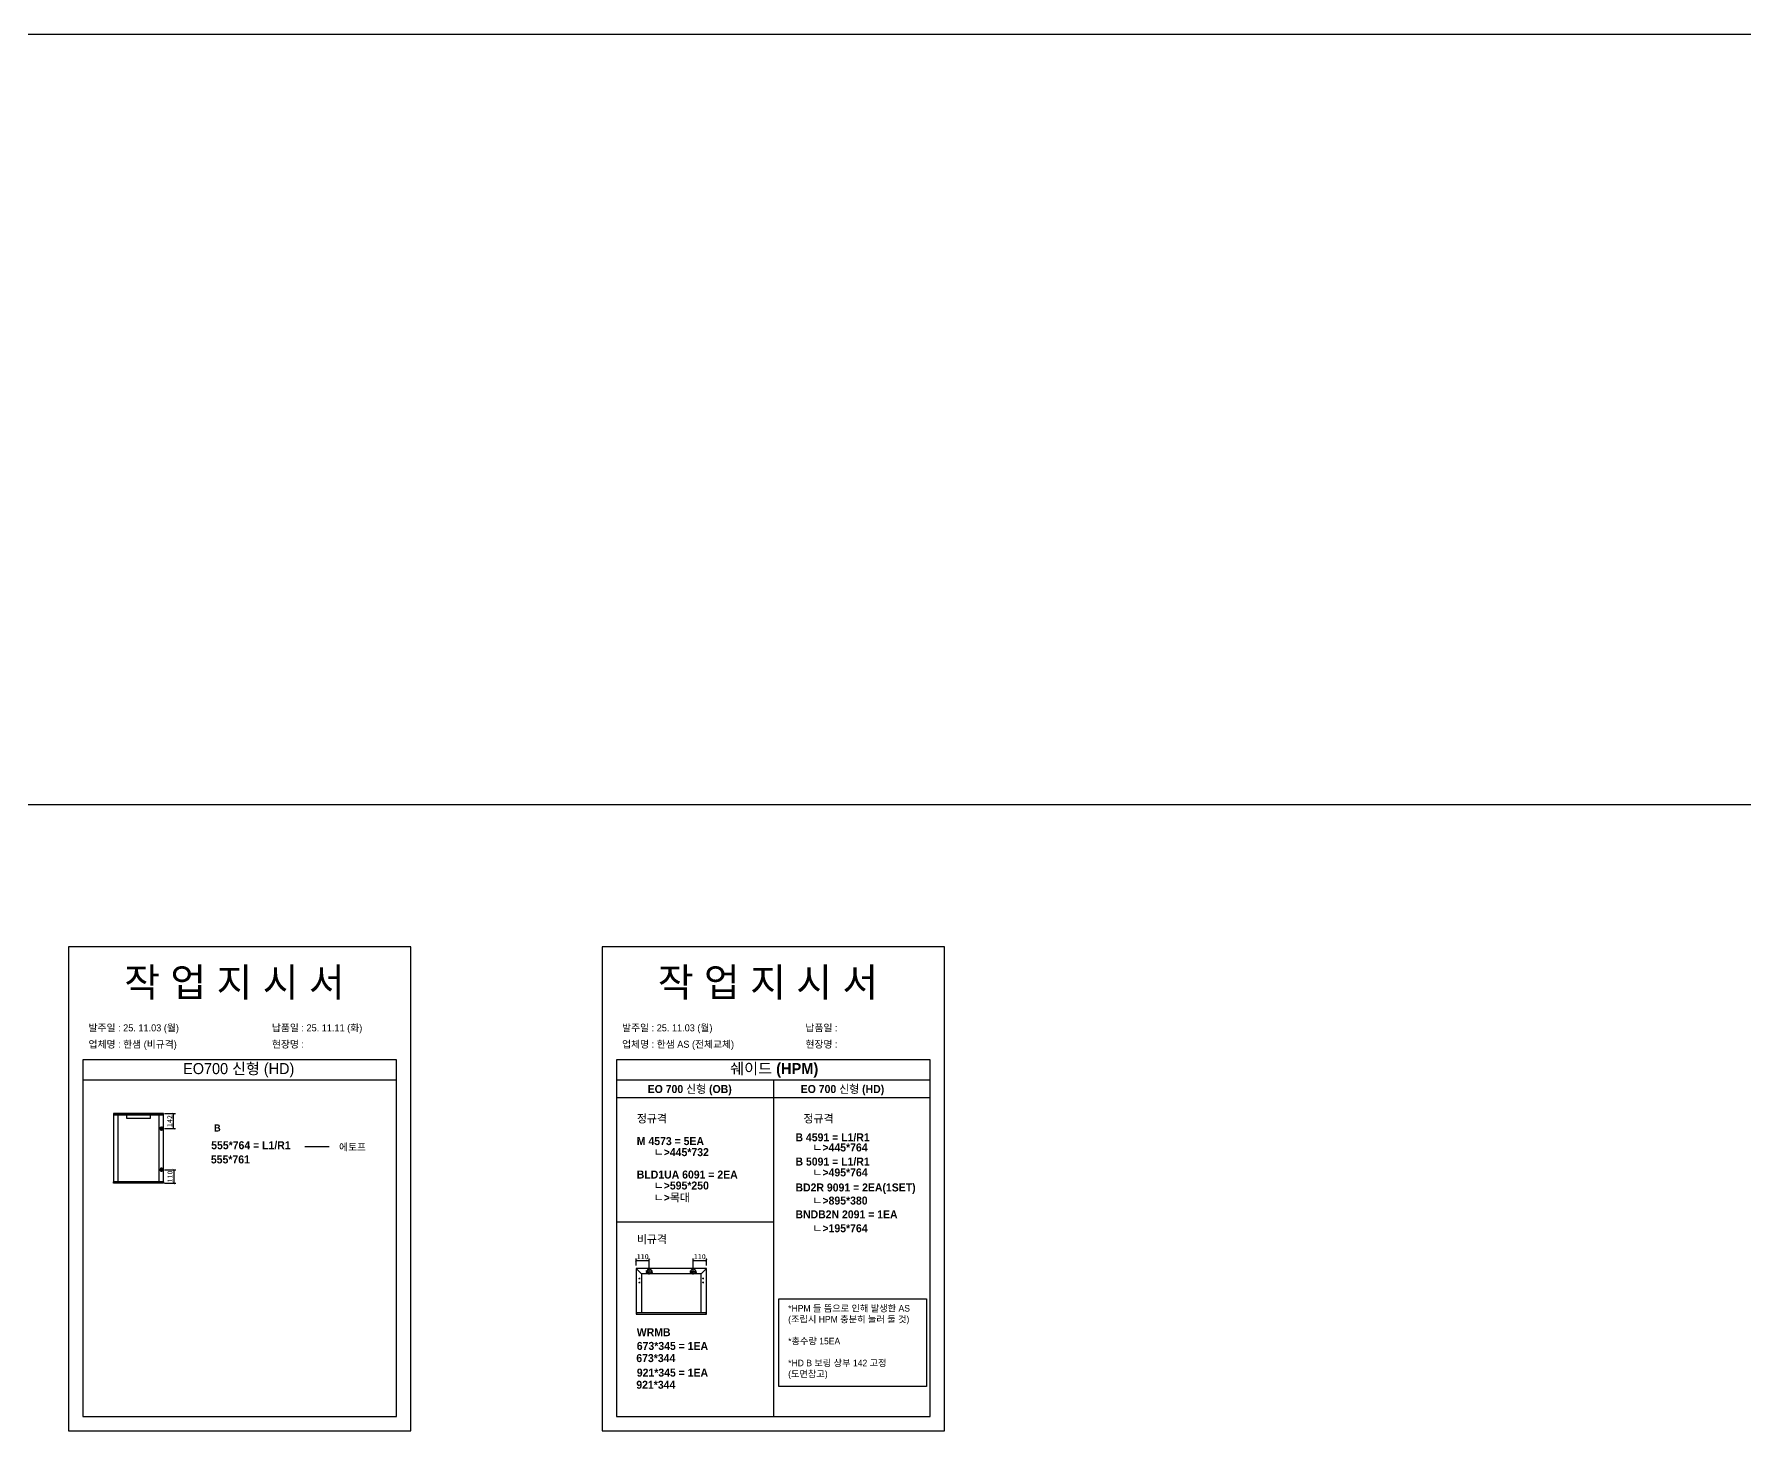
# Model space of a CAD drawing. Header units: millimetres. Extents: x -44117 to 256353, y -2095463 to 65325.
# Drawn here: x 113053 to 121449, y -435015 to -428159 of the extents above; entities that cross this region are included whole.
import ezdxf

# ---------------------------------------------------------------- set-up
doc = ezdxf.new("R2010")
doc.units = ezdxf.units.MM
doc.header["$LTSCALE"] = 10
doc.layers.add('Layer1', color=7, linetype='Continuous', lineweight=70)
doc.styles.add('MtX_Gulim', font='')
doc.styles.get('MtX_Gulim').set_extended_font_data('Gulim', bold=True)
doc.dimstyles.new('ISO-25', dxfattribs={"dimtxt": 2.5, "dimasz": 2.5, "dimexe": 1, "dimexo": 1, "dimtad": 1, "dimtxsty": 'Standard', "dimblk": 'ARCHTICK', "dimcen": 2.5, "dimadec": 0, "dimazin": 0, "dimtfac": 1, "dimtmove": 0, "dimatfit": 3, "dimfxl": 0, "dimarcsym": 0})

# ---------------------------------------------------------------- blocks, each defined once
blk = doc.blocks.new('_ArchTick')
at = {"color": 0, "linetype": 'ByBlock', "const_width": 0.15}
blk.add_lwpolyline([(-0.5, -0.5), (0.5, 0.5)], dxfattribs=at)
blk = doc.blocks.new('*D3700')
at = {"color": 0, "lineweight": -2}
for p, q in [((113692.5, -433457.5), (113747.1, -433457.5)), ((113737.1, -433531.1), (113737.1, -433457.5)), ((113692.5, -433531.1), (113747.1, -433531.1))]:
    blk.add_line(p, q, dxfattribs=at)
at = {"layer": 'Defpoints', "color": 0}
for p in [(113677.5, -433457.5), (113737.1, -433457.5), (113677.5, -433531.1)]:
    blk.add_point(p, dxfattribs=at)
at = {"color": 0, "lineweight": -2, "xscale": 10, "yscale": 10, "zscale": 10}
for p, rotation in [((113737.1, -433457.5), 90), ((113737.1, -433531.1), 270)]:
    blk.add_blockref('_ArchTick', p, dxfattribs=dict(at, rotation=rotation))
at = {"color": 0, "insert": (113718.3, -433494.3), "char_height": 25, "attachment_point": 5, "rotation": 90}
blk.add_mtext('142', dxfattribs=at)
blk = doc.blocks.new('*D3701')
at = {"color": 0, "lineweight": -2}
for p, q in [((113692.5, -433733), (113748, -433733)), ((113738, -433733), (113738, -433799.9)), ((113692.5, -433799.9), (113748, -433799.9))]:
    blk.add_line(p, q, dxfattribs=at)
at = {"layer": 'Defpoints', "color": 0}
for p in [(113677.5, -433733), (113677.5, -433799.9), (113738, -433799.9)]:
    blk.add_point(p, dxfattribs=at)
at = {"color": 0, "lineweight": -2, "xscale": 10, "yscale": 10, "zscale": 10}
for p, rotation in [((113738, -433733), 90), ((113738, -433799.9), 270)]:
    blk.add_blockref('_ArchTick', p, dxfattribs=dict(at, rotation=rotation))
at = {"color": 0, "insert": (113719.3, -433766.5), "char_height": 25, "attachment_point": 5, "rotation": 90}
blk.add_mtext('110', dxfattribs=at)
blk = doc.blocks.new('*D3702')
at = {"color": 0, "lineweight": -2}
for p, q in [((116007.5, -434203.2), (116007.5, -434168.6)), ((116007.5, -434178.6), (116072, -434178.6)), ((116072, -434215.9), (116072, -434168.6))]:
    blk.add_line(p, q, dxfattribs=at)
at = {"layer": 'Defpoints', "color": 0}
for p in [(116072, -434178.6), (116007.5, -434218.2), (116072, -434230.9)]:
    blk.add_point(p, dxfattribs=at)
at = {"color": 0, "lineweight": -2, "xscale": 10, "yscale": 10, "zscale": 10, "rotation": 180}
blk.add_blockref('_ArchTick', (116007.5, -434178.6), dxfattribs=at)
at = {"color": 0, "lineweight": -2, "xscale": 10, "yscale": 10, "zscale": 10}
blk.add_blockref('_ArchTick', (116072, -434178.6), dxfattribs=at)
at = {"color": 0, "insert": (116039.8, -434159.9), "char_height": 25, "attachment_point": 5}
blk.add_mtext('110', dxfattribs=at)
blk = doc.blocks.new('*D3703')
at = {"color": 0, "lineweight": -2}
for p, q in [((116287.6, -434215.9), (116287.6, -434168.6)), ((116287.6, -434178.6), (116352.1, -434178.6)), ((116352.1, -434203.2), (116352.1, -434168.6))]:
    blk.add_line(p, q, dxfattribs=at)
at = {"layer": 'Defpoints', "color": 0}
for p in [(116352.1, -434178.6), (116287.6, -434230.9), (116352.1, -434218.2)]:
    blk.add_point(p, dxfattribs=at)
at = {"color": 0, "lineweight": -2, "xscale": 10, "yscale": 10, "zscale": 10, "rotation": 180}
blk.add_blockref('_ArchTick', (116287.6, -434178.6), dxfattribs=at)
at = {"color": 0, "lineweight": -2, "xscale": 10, "yscale": 10, "zscale": 10}
blk.add_blockref('_ArchTick', (116352.1, -434178.6), dxfattribs=at)
at = {"color": 0, "insert": (116319.8, -434159.9), "char_height": 25, "attachment_point": 5}
blk.add_mtext('110', dxfattribs=at)

msp = doc.modelspace()

# ---------------------------------------------------------------- linework, layer by layer
at = {"color": 1}
msp.add_line((104015.69829, -428158.99375), (196284.84516, -428158.99375), dxfattribs=at)
msp.add_line((104015.69829, -428158.99375), (196284.84516, -428158.99375), dxfattribs=at)
at = {"color": 2}
msp.add_line((104015.69829, -431940.83376), (196284.84516, -431940.83376), dxfattribs=at)
msp.add_line((104015.69829, -431940.83376), (196284.84516, -431940.83376), dxfattribs=at)
for p, q in [((114831.93607, -433193.9965), (113291.93607, -433193.9965)), ((117450.95398, -433193.9965), (115910.95398, -433193.9965)), ((114831.93607, -433293.9965), (113291.93607, -433293.9965)), ((117450.95398, -433293.9965), (115910.95398, -433293.9965)), ((116680.95398, -433293.9965), (116680.95398, -434944.82678)), ((115910.95398, -433378.72274), (117450.95398, -433378.72274)), ((113441.58772, -433457.76435), (113441.58772, -433799.65124)), ((113688.08836, -433458.20708), (113441.58772, -433458.20708)), ((113688.08836, -433464.89724), (113441.58772, -433464.89724)), ((113687.8424, -433457.51839), (113441.83368, -433457.51839)), ((113463.47832, -433464.40532), (113463.47832, -433792.51835)), ((113665.9518, -433792.51835), (113665.9518, -433464.89724)), ((113686.85855, -433464.89724), (113686.85855, -433457.51839)), ((113688.08836, -433799.65124), (113688.08836, -433457.76435)), ((113688.08836, -433792.51835), (113441.58772, -433792.51835)), ((113688.08836, -433799.20852), (113441.58772, -433799.20852)), ((113687.8424, -433799.89721), (113441.83368, -433799.89721)), ((113442.81753, -433799.89721), (113442.81753, -433792.51835)), ((113686.85855, -433792.51835), (113686.85855, -433799.89721)), ((115910.95398, -433989.1265), (116680.95398, -433989.1265)), ((116007.19827, -434218.20205), (116007.19827, -434442.54237)), ((116033.53902, -434244.5428), (116007.28495, -434217.99277)), ((116352.0841, -434217.90608), (116007.49423, -434217.90608)), ((116020.51663, -434267.62795), (116026.4359, -434267.62795)), ((116023.47627, -434264.66831), (116023.47627, -434270.58758)), ((116033.53902, -434244.5428), (116033.53902, -434434.55136)), ((116326.03932, -434244.5428), (116033.53902, -434244.5428)), ((116088.1577, -434230.92848), (116055.87087, -434230.92848)), ((116061.06363, -434236.84775), (116056.32821, -434236.84775)), ((116058.69592, -434234.48004), (116058.69592, -434239.21545)), ((116072.01428, -434247.07189), (116072.01428, -434214.78506)), ((116087.70034, -434236.84775), (116082.96493, -434236.84775)), ((116085.33264, -434234.48004), (116085.33264, -434239.21545)), ((116271.42065, -434230.92848), (116303.70748, -434230.92848)), ((116276.61342, -434236.84775), (116271.878, -434236.84775)), ((116274.24571, -434234.48004), (116274.24571, -434239.21545)), ((116287.56407, -434247.07189), (116287.56407, -434214.78506)), ((116303.25013, -434236.84775), (116298.51472, -434236.84775)), ((116300.88243, -434234.48004), (116300.88243, -434239.21545)), ((116326.03932, -434244.5428), (116352.29338, -434217.99277)), ((116326.03932, -434433.95943), (116326.03932, -434244.5428)), ((116339.06171, -434267.62795), (116333.14244, -434267.62795)), ((116336.10208, -434264.66831), (116336.10208, -434270.58758)), ((116352.38007, -434442.54237), (116352.38007, -434218.20205)), ((116020.51663, -434286.56961), (116026.4359, -434286.56961)), ((116023.47627, -434283.60998), (116023.47627, -434289.52925)), ((116339.06171, -434286.56961), (116333.14244, -434286.56961)), ((116336.10208, -434283.60998), (116336.10208, -434289.52925)), ((116007.19827, -434433.95943), (116352.38007, -434433.95943)), ((116008.67809, -434433.95943), (116008.67809, -434442.83834)), ((116350.90025, -434442.83834), (116350.90025, -434433.95943)), ((116007.19827, -434442.00964), (116352.0841, -434442.00964)), ((116007.49423, -434442.83834), (116352.0841, -434442.83834))]:
    msp.add_line(p, q)
for points in [[(113221.93607, -435014.82678), (114901.93607, -435014.82678), (114901.93607, -432638.82678), (113221.93607, -432638.82678)], [(115840.95398, -435014.82678), (117520.95398, -435014.82678), (117520.95398, -432638.82678), (115840.95398, -432638.82678)], [(113507.05151, -433457.51839), (113622.62457, -433457.51839), (113622.62457, -433481.815), (113507.05151, -433481.815)]]:
    msp.add_lwpolyline(points, close=True)
for points in [[(113291.93607, -433193.9965), (113291.93607, -434944.82678), (114831.93607, -434944.82678), (114831.93607, -433193.9965)], [(115910.95398, -433193.9965), (115910.95398, -434944.82678), (117450.95398, -434944.82678), (117450.95398, -433193.9965)], [(114381.80889, -433618.8398), (114501.13378, -433618.8398)]]:
    msp.add_lwpolyline(points)
at = {"color": 242, "true_color": 0xcd2027}
msp.add_lwpolyline([(116708.09126, -434366.23735), (117433.31223, -434366.23735), (117433.31223, -434796.74701), (116708.09126, -434796.74701)], close=True, dxfattribs=at)
for centre, radius in [((116023.47627, -434267.62795), 0.88789), ((116058.69592, -434236.84775), 0.94708), ((116072.01428, -434230.92848), 10.35872), ((116085.33264, -434236.84775), 0.94708), ((116274.24571, -434236.84775), 0.94708), ((116287.56407, -434230.92848), 10.35872), ((116300.88243, -434236.84775), 0.94708), ((116336.10208, -434267.62795), 0.88789), ((116023.47627, -434286.56961), 0.88789), ((116336.10208, -434286.56961), 0.88789)]:
    msp.add_circle(centre, radius)
for centre, radius, start, end in [((113687.8424, -433457.76435), 0.24596, 0, 90), ((113441.83368, -433799.65125), 0.24596, 180, 270), ((113687.8424, -433799.65125), 0.24596, 270, 0), ((116007.49423, -434218.20205), 0.29596, 90, 180), ((116352.0841, -434218.20205), 0.29596, 0, 90), ((116007.49423, -434442.54237), 0.29596, 180, 270), ((116352.0841, -434442.54237), 0.29596, 270, 0)]:
    msp.add_arc(centre, radius, start, end)
at = {"layer": 'Layer1'}
for p, q in [((113677.45038, -433522.06967), (113677.45038, -433540.20007)), ((113677.45038, -433742.07803), (113677.45038, -433723.94763))]:
    msp.add_line(p, q, dxfattribs=at)
for points in [[(113686.51558, -433531.13487), (113668.38518, -433531.13487)], [(113686.51558, -433733.01283), (113668.38518, -433733.01283)]]:
    msp.add_lwpolyline(points, close=True, dxfattribs=at)
for centre in [(113677.45038, -433531.13487), (113677.45038, -433733.01283)]:
    msp.add_circle(centre, 6.04347, dxfattribs=at)

# ---------------------------------------------------------------- texts
at = {"linetype": 'Continuous', "style": 'MtX_Gulim'}
for s, height, p in [('쉐이드 (HPM)', 54.724799, (116468.99661, -433264.13953)), ('EO 700 신형 (OB)', 39.2712622, (116064.21378, -433356.73104)), ('EO 700 신형 (HD)', 39.2712622, (116815.43869, -433356.73104)), ('B', 35.04934, (113935.02403, -433545.76117)), ('정규격', 39.271262, (116011.16469, -433501.90413)), ('정규격', 39.271262, (116828.84411, -433501.90413)), ('555*764 = L1/R1', 39.2712622, (113921.58482, -433632.73383)), ('M 4573 = 5EA', 39.2712622, (116010.73175, -433612.4002)), ('B 4591 = L1/R1', 39.2712622, (116789.69419, -433593.87239)), ('에토프', 35.049344, (114549.33081, -433639.60126)), ('ㄴ>445*732', 39.271262, (116093.79989, -433666.57507)), ('B 5091 = L1/R1', 39.2712622, (116789.69419, -433712.87653)), ('ㄴ>445*764', 39.271262, (116872.88746, -433643.61911)), ('BLD1UA 6091 = 2EA', 39.2712622, (116010.73175, -433776.5626)), ('ㄴ>495*764', 39.271262, (116872.88746, -433766.05432)), ('ㄴ>595*250', 39.271262, (116093.79989, -433830.36377)), ('ㄴ>목대', 39.271262, (116093.79989, -433889.59496)), ('BD2R 9091 = 2EA(1SET)', 39.2712622, (116789.69419, -433839.93466)), ('BNDB2N 2091 = 1EA', 39.2712622, (116789.69419, -433972.013)), ('ㄴ>895*380', 39.271262, (116872.88746, -433904.38083)), ('ㄴ>195*764', 39.271262, (116872.88746, -434040.17918)), ('비규격', 39.271262, (116011.16469, -434094.3841)), ('WRMB', 39.271262, (116010.73175, -434550.59408)), ('673*345 = 1EA', 39.2712622, (116010.73175, -434617.83659)), ('921*345 = 1EA', 39.2712622, (116010.73175, -434748.95949))]:
    msp.add_text(s, height=height, dxfattribs=at).set_placement(p)
at = {"color": 242, "linetype": 'Continuous', "true_color": 0xcd2027, "style": 'MtX_Gulim'}
for s, p in [('555*761', (113920.12289, -433702.3336)), ('673*344', (116008.33969, -434677.58013)), ('921*344', (116008.33969, -434808.50274))]:
    msp.add_text(s, height=39.271262, dxfattribs=at).set_placement(p)
at = {"attachment_point": 1}
for s, width, gutter_width, heights, insert, char_height in [('{\\fGulim|b0|i0|c129|p50;작 업 지 시 서}', 3307.3198183, 12.5, [-155.84554], (113494.74268, -432742.98929), 140), ('{\\fGulim|b0|i0|c129|p50;작 업 지 시 서}', 3307.3198183, 12.5, [-155.84554], (116113.76058, -432742.98929), 140), ('\\pt11;{\\fGulim|b0|i0|c129|p50;발주일 : 25. 11.03 (월)}', 3307.3198183, 12.5, [34.50412], (113319.53332, -433019.70971), 34.3), ('{\\fGulim|b0|i0|c129|p50;납품일 : 25. 11.11 (화)}', 3307.3198183, 12.5, [35.09023], (114219.51131, -433019.70971), 34.3), ('\\pt11;{\\fGulim|b0|i0|c129|p50;발주일 : 25. 11.03 (월)}', 3307.3198183, 12.5, [34.50412], (115938.55123, -433019.70971), 34.3), ('{\\fGulim|b0|i0|c129|p50;납품일 : }', 3307.3198183, 12.5, [35.09023], (116838.52921, -433019.70971), 34.3), ('{\\fGulim|b0|i0|c129|p50;업체명 : 한샘 (비규격)}', 3307.3198183, 12.5, [36.11279], (113319.53332, -433100.36589), 34.3), ('{\\fGulim|b0|i0|c129|p50;현장명 : }', 3307.3198183, 12.5, [-38.2735], (114219.51131, -433100.36589), 34.3), ('{\\fGulim|b0|i0|c129|p50;업체명 : 한샘 AS (전체교체)}', 3307.3198183, 12.5, [36.11279], (115938.55123, -433100.36589), 34.3), ('{\\fGulim|b0|i0|c129|p50;현장명 : }', 3307.3198183, 12.5, [-38.2735], (116838.52921, -433100.36589), 34.3), ('{\\fGulim|b0|i0|c129|p50;EO700 신형 (HD) }', 5224.9748335, 19.74777, [57.05176], (113783.92866, -433209.7028), 54.1878762), ('{\\fGulim|b0|i0|c129|p50;*HPM 들 뜸으로 인해 발생한 AS\\P(조립시 HPM 충분히 눌러 둘 것)\\P\\P*총수량 15EA\\P\\P*HD B 보링 상부 142 고정\\P(도면참고)}', 3103.807953, 11.73083, [504.52912], (116753.78923, -434397.44804), 32.1893916)]:
    msp.add_mtext_dynamic_manual_height_columns(s, width=width, gutter_width=gutter_width, heights=heights, dxfattribs=dict(at, insert=insert, char_height=char_height))

# ---------------------------------------------------------------- dimensions: what is measured, and where the dimension line sits
for base, p1, p2, text, picture, middle in [((113737.06415, -433457.51839), (113677.45038, -433531.13487), (113677.45038, -433457.51839), '142', '*D3700', (113718.31415, -433494.32663)), ((113738.01763, -433799.89721), (113677.45038, -433733.01283), (113677.45038, -433799.89721), '110', '*D3701', (113719.26763, -433766.45502))]:
    dim = msp.add_linear_dim(base=base, p1=p1, p2=p2, angle=90, text=text, dimstyle='ISO-25', override={"dimscale": 10, "dimasz": 1, "dimexo": 1.5, "dimtxsty": 'Standard'})
    dim.commit()
    dim.dimension.update_dxf_attribs({"geometry": picture, "text_midpoint": middle})
for base, p1, p2, picture, middle in [((116072.01428, -434178.62165), (116007.49423, -434218.20205), (116072.01428, -434230.92848), '*D3702', (116039.75426, -434159.87165)), ((116352.0841, -434178.62165), (116287.56406, -434230.92848), (116352.0841, -434218.20205), '*D3703', (116319.82408, -434159.87165))]:
    dim = msp.add_linear_dim(base=base, p1=p1, p2=p2, text='110', dimstyle='ISO-25', override={"dimscale": 10, "dimasz": 1, "dimexo": 1.5, "dimtxsty": 'Standard'})
    dim.commit()
    dim.dimension.update_dxf_attribs({"geometry": picture, "text_midpoint": middle})

doc.saveas('drawing.dxf')
